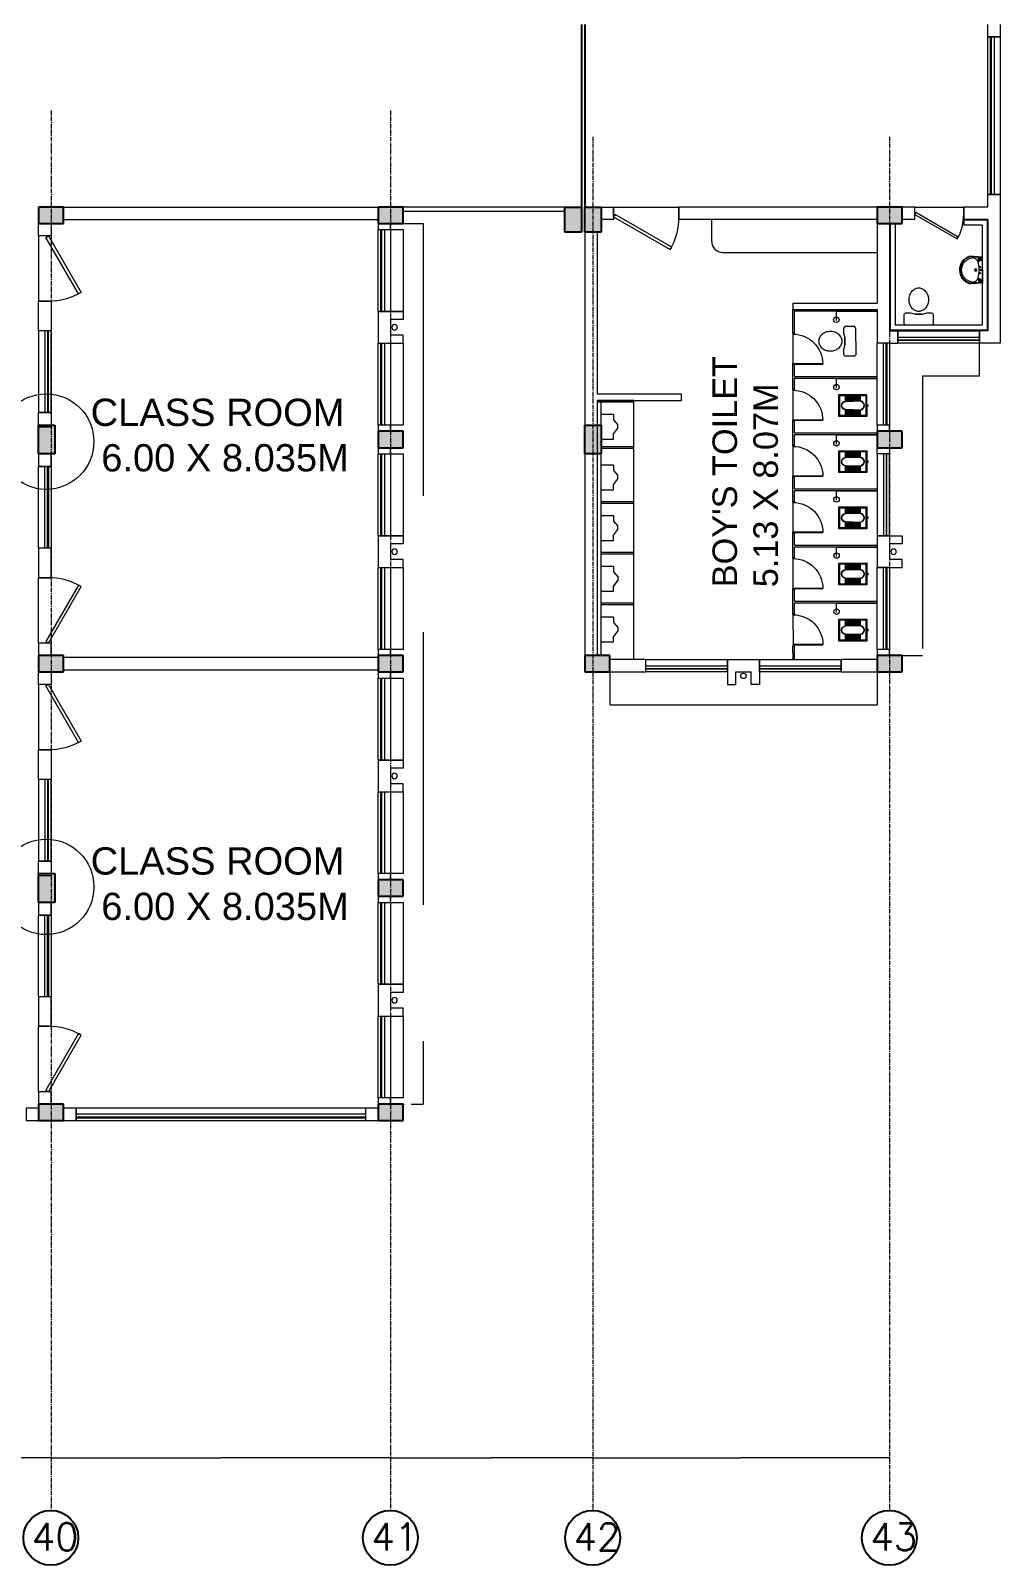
# Model space of a CAD drawing. Header units: inches. Extents: x 719368 to 6315912, y -2624014 to 446967.
# Drawn here: x 6204610 to 6222404, y -2497100 to -2468947 of the extents above; entities that cross this region are included whole.
import ezdxf
from ezdxf.lldxf.tags import DXFTag

# ---------------------------------------------------------------- set-up
doc = ezdxf.new("R2010")
doc.units = ezdxf.units.IN
doc.header["$LTSCALE"] = 20
doc.header["$MEASUREMENT"] = 0
doc.header["$PDMODE"] = 3
for name, pattern in [('CENTER', [2, 1.25, -0.25, 0.25, -0.25]), ('CENTER2', [1.125, 0.75, -0.125, 0.125, -0.125]), ('DASHED2', [0.375, 0.25, -0.125])]:
    doc.linetypes.add(name, pattern=pattern)
doc.layers.get('0').update_dxf_attribs({"color": 51, "lineweight": 30})
doc.layers.get('Defpoints').update_dxf_attribs({"lineweight": 25})
for name, color, linetype, lineweight in [('CLL LEV.', 252, 'Continuous', 18), ('COLUMN', 2, 'Continuous', 25), ('CUBICAL TOILET', 160, 'Continuous', 9), ('DIM', 7, 'Continuous', 13), ('DOOR', 43, 'Continuous', 13), ('FIXTURE', 15, 'DASHDOT', 9), ('GRID', 202, 'CENTER', 5), ('PROJ.', 30, 'DASHED2', 13), ('Railing', 34, 'Continuous', 20), ('Text', 7, 'Continuous', 15), ('Ventilator', 6, 'DASHED', 20), ('WALL', 1, 'Continuous', 18), ('window', 71, 'Continuous', 18), ('Window-Wall', 7, 'Continuous', 20)]:
    doc.layers.add(name, color=color, linetype=linetype, lineweight=lineweight)
doc.layers.add('expension joint', color=248, linetype='Continuous')
doc.layers.add('grid text', color=140, linetype='Continuous')
doc.styles.add('L120', font='simplex.shx', dxfattribs={"height": 1})
doc.styles.add('Tabrej', font='romans.shx')
tags = doc.linetypes.add('DASHDOT', pattern=[1, 0.5, -0.25, 0, -0.25]).pattern_tags.tags
tags[10:11] = [DXFTag(74, 4), DXFTag(75, 0), DXFTag(340, '0'), DXFTag(46, 1.0), DXFTag(50, 0.0), DXFTag(44, 0.0), DXFTag(45, 0.0)]
tags[8:9] = [DXFTag(74, 4), DXFTag(75, 0), DXFTag(340, '0'), DXFTag(46, 1.0), DXFTag(50, 0.0), DXFTag(44, 0.0), DXFTag(45, 0.0)]
tags[6:7] = [DXFTag(74, 4), DXFTag(75, 0), DXFTag(340, '0'), DXFTag(46, 1.0), DXFTag(50, 0.0), DXFTag(44, 0.0), DXFTag(45, 0.0)]
tags[4:5] = [DXFTag(74, 4), DXFTag(75, 0), DXFTag(340, '0'), DXFTag(46, 1.0), DXFTag(50, 0.0), DXFTag(44, 0.0), DXFTag(45, 0.0)]
tags = doc.linetypes.add('DASHED', pattern=[0.75, 0.5, -0.25]).pattern_tags.tags
tags[6:7] = [DXFTag(74, 4), DXFTag(75, 0), DXFTag(340, '0'), DXFTag(46, 1.0), DXFTag(50, 0.0), DXFTag(44, 0.0), DXFTag(45, 0.0)]
tags[4:5] = [DXFTag(74, 4), DXFTag(75, 0), DXFTag(340, '0'), DXFTag(46, 1.0), DXFTag(50, 0.0), DXFTag(44, 0.0), DXFTag(45, 0.0)]
doc.dimstyles.new('DIM', dxfattribs={"dimtxt": 0.8, "dimasz": 0.4, "dimexe": 0.18, "dimexo": 0.0625, "dimgap": 0.1, "dimtad": 0, "dimdec": 3, "dimzin": 0, "dimdsep": 46, "dimtxsty": 'Tabrej', "dimcen": 0, "dimclrd": 251, "dimclre": 256, "dimclrt": 7, "dimadec": 0, "dimazin": 0, "dimtfac": 1, "dimtdec": 3, "dimtofl": 0, "dimtmove": 0, "dimatfit": 3, "dimfxl": 1, "dimtolj": 1, "dimtzin": 0, "dimlwd": -1, "dimlwe": -1, "dimarcsym": 0})

# ---------------------------------------------------------------- blocks, each defined once
blk = doc.blocks.new('VENTILATOR')
at = {"layer": 'Ventilator', "ltscale": 0.02}
for p, q in [((-0.18, -1.5), (-0.18, 0)), ((-0.165, 0), (-0.165, -1.5))]:
    blk.add_line(p, q, dxfattribs=at)
at = {"layer": 'Window-Wall'}
for p, q in [((-0.23, 0), (0, 0)), ((-0.23, -1.5), (-0.23, 0)), ((-0.115, 0), (-0.115, -1.5)), ((0, 0), (0, -1.5)), ((-0.23, -1.5), (0, -1.5))]:
    blk.add_line(p, q, dxfattribs=at)
blk = doc.blocks.new('C3')
at = {"layer": 'COLUMN'}
h = blk.add_hatch(color=7, dxfattribs=at)
h.dxf.hatch_style = 1
h.paths.add_polyline_path([(0.3, 0), (0, 0), (0, -0.53), (0.3, -0.53)])
for p, q in [((0, 0), (0, -0.53)), ((0.3, 0), (0, 0)), ((0.3, -0.53), (0.3, 0)), ((0, -0.53), (0.3, -0.53))]:
    blk.add_line(p, q, dxfattribs=at)
blk = doc.blocks.new('CU')
at = {"layer": 'WALL', "linetype": 'CENTER2'}
h = blk.add_hatch(color=256, dxfattribs=at)
h.dxf.hatch_style = 1
h.paths.add_polyline_path([(0, 0.035), (0, -0.265), (0.46, -0.265), (0.46, 0.035)])
at = {"layer": 'COLUMN', "linetype": 'CENTER2'}
blk.add_lwpolyline([(0, 0.035), (0, -0.265), (0.46, -0.265), (0.46, 0.035), (0, 0.035)], dxfattribs=at)
blk = doc.blocks.new('1.5 M Window')
at = {"layer": 'CLL LEV.'}
for p, q in [((-0.23, 0), (-0.46, 0)), ((-0.46, 0), (-0.46, -1.5)), ((-0.46, -1.5), (-0.23, -1.5))]:
    blk.add_line(p, q, dxfattribs=at)
at = {"layer": 'window'}
for p, q in [((-0.065, 0), (-0.065, -1.5)), ((-0.05, -1.5), (-0.05, 0))]:
    blk.add_line(p, q, dxfattribs=at)
at = {"layer": 'Window-Wall'}
for p, q in [((0, 0), (-0.23, 0)), ((-0.23, 0), (-0.23, -1.5)), ((-0.115, 0), (-0.115, -1.5)), ((0, -1.5), (0, 0)), ((-0.23, -1.5), (0, -1.5))]:
    blk.add_line(p, q, dxfattribs=at)
blk = doc.blocks.new('New Shaft')
at = {"layer": 'FIXTURE'}
blk.add_circle((0.327, -0.302), 0.05, dxfattribs=at)
at = {"layer": 'WALL'}
for p, q in [((0.035, 0), (0.62, 0)), ((0.035, 0), (0.035, -0.46)), ((0.185, -0.46), (0.185, -0.23)), ((0.185, -0.23), (0.47, -0.23)), ((0.47, -0.46), (0.47, -0.23)), ((0.62, 0), (0.62, -0.46)), ((0.035, -0.46), (0.185, -0.46)), ((0.62, -0.46), (0.47, -0.46))]:
    blk.add_line(p, q, dxfattribs=at)
blk = doc.blocks.new('*U81')
for p, q in [((0, 0), (0, 6)), ((40, 0), (40, 6))]:
    blk.add_line(p, q)
blk.add_lwpolyline([(0, 0), (34.64, -20), (35.52, -18.48), (0.88, 1.52)], close=True)
blk.add_arc((0, 0), 40, 330, 360)
blk = doc.blocks.new('New Doors')
at = {"layer": 'DOOR'}
blk.add_line((0, 0.18), (1.199, 0.18), dxfattribs=at)
at = {"layer": 'DOOR', "xscale": 0.0299845412869386, "yscale": 0.0299845412869386, "zscale": 0.0299845412869386}
blk.add_blockref('*U81', (0, 0), dxfattribs=at)
blk = doc.blocks.new('Urinal 1')
for p, q in [((0, 9), (9, 9)), ((0, 9), (0, -9)), ((9, 9), (9, 5)), ((12, 1), (9, 5)), ((12, -1.5), (12, 1)), ((0, -9), (9, -9)), ((9, -5), (12, -1.5)), ((9, -9), (9, -5))]:
    blk.add_line(p, q)
blk = doc.blocks.new('RH 1200')
for p, q in [((21, 0), (21, 43.3)), ((21.7, 0), (21.7, 43.3)), ((-21.7, 0), (21.7, 0)), ((21.7, 0), (21, 0))]:
    blk.add_line(p, q)
at = {"extrusion": (0, 0, -1)}
blk.add_ellipse((21.7, 0), major_axis=(-30.6, 30.6), ratio=1, start_param=5.497787, end_param=7.068583, dxfattribs=at)
blk = doc.blocks.new('GHH')
at = {"layer": 'DOOR', "ltscale": 20}
blk.add_line((3289.697, -299.103), (3289.697, -299.853), dxfattribs=at)
at = {"layer": 'DOOR', "ltscale": 20, "xscale": 0.015874999996413, "yscale": 0.015874999996413, "zscale": 0.015874999996413, "rotation": 270}
blk.add_blockref('RH 1200', (3289.697, -299.479), dxfattribs=at)
blk = doc.blocks.new('RSA CL6')
for p, q in [((5.5, 3.5), (5.5, 7.3)), ((5.9, 3.5), (5.9, 7.3)), ((6.3, 3.5), (6.3, 7.3)), ((6.7, 3.4), (6.7, 7.3)), ((7.1, 3.4), (7.1, 7.3)), ((7.5, 3.4), (7.5, 7.3)), ((7.9, 3.4), (7.9, 7.3)), ((8.3, 3.4), (8.3, 7.3)), ((8.7, 3.4), (8.7, 7.3)), ((9.1, 3.4), (9.1, 7.3)), ((9.4, 3.4), (9.4, 7.3)), ((9.8, 3.4), (9.8, 7.3)), ((10.2, 3.4), (10.2, 7.3)), ((10.6, 3.4), (10.6, 7.3)), ((11, 3.3), (11, 7.3)), ((11.4, 3.3), (11.4, 7.3)), ((11.8, 3.3), (11.8, 7.3)), ((12.2, 3.3), (12.2, 7.3)), ((12.6, 3.3), (12.6, 7.3)), ((13, 3.3), (13, 7.3)), ((13.4, 3.3), (13.4, 7.3)), ((13.8, 3.3), (13.8, 7.3)), ((14.2, 3.3), (14.2, 7.3)), ((14.6, 3.3), (14.6, 7.3)), ((15, 3.2), (15, 7.3)), ((15.4, 3.2), (15.4, 7.3)), ((15.7, 3.2), (15.7, 7.3)), ((16.1, 3.2), (16.1, 7.3)), ((16.1, 7.3), (16.1, 3.2)), ((5.5, -7.3), (5.5, -3.5)), ((5.9, -7.3), (5.9, -3.5)), ((6.3, -7.3), (6.3, -3.4)), ((6.7, -7.3), (6.7, -3.4)), ((7.1, -7.3), (7.1, -3.4)), ((7.5, -7.3), (7.5, -3.4)), ((7.9, -7.3), (7.9, -3.4)), ((8.3, -7.3), (8.3, -3.4)), ((8.7, -7.3), (8.7, -3.4)), ((9.1, -7.3), (9.1, -3.4)), ((9.4, -7.3), (9.4, -3.4)), ((9.8, -7.3), (9.8, -3.3)), ((10.2, -7.3), (10.2, -3.3)), ((10.6, -7.3), (10.6, -3.3)), ((11, -7.3), (11, -3.3)), ((11.4, -7.3), (11.4, -3.3)), ((11.8, -7.3), (11.8, -3.3)), ((12.2, -7.3), (12.2, -3.3)), ((12.6, -7.3), (12.6, -3.3)), ((13, -7.3), (13, -3.3)), ((13.4, -7.3), (13.4, -3.2)), ((13.8, -7.3), (13.8, -3.2)), ((14.2, -7.3), (14.2, -3.2)), ((14.6, -7.3), (14.6, -3.2)), ((15, -7.3), (15, -3.2)), ((15.4, -7.3), (15.4, -3.2)), ((15.7, -7.3), (15.7, -3.2)), ((16.1, -3.2), (16.1, -7.3)), ((16.1, -7.3), (16.1, -3.2))]:
    blk.add_line(p, q)
blk.add_lwpolyline([(0.8, -0.6), (0, -0.6), (0, 0.6), (0.8, 0.6)])
for points in [[(0.8, 7.9), (20.9, 7.9), (20.9, -7.9), (0.8, -7.9)], [(1.4, 7.3), (20.3, 7.3), (20.3, -7.3), (1.4, -7.3)]]:
    blk.add_lwpolyline(points, close=True)
for points in [[(5.5, 3.5), (16.1, 3.2, -0.899983), (16.1, -3.2), (5.5, -3.5, -0.799392)], [(5.5, 3.3), (16.1, 3, -0.897689), (16.1, -3), (5.6, -3.3, -0.793494), (5.5, 3.3)]]:
    blk.add_lwpolyline(points, format="xyb", close=True)
blk = doc.blocks.new('ENGLISH SHEET')
at = {"layer": 'FIXTURE'}
for p, q in [((4663.798, 251.204), (4663.773, 251.179)), ((4663.773, 251.179), (4663.773, 250.696)), ((4663.976, 251.204), (4663.798, 251.204)), ((4664.002, 251.179), (4663.976, 251.204)), ((4664.002, 251.09), (4664.002, 251.179)), ((4663.976, 251.001), (4664.002, 251.09)), ((4663.976, 250.874), (4663.976, 251.001)), ((4663.976, 251.001), (4663.976, 250.874)), ((4664.002, 250.785), (4663.976, 250.874)), ((4663.773, 250.696), (4663.798, 250.67)), ((4663.798, 250.67), (4663.976, 250.67)), ((4663.976, 250.67), (4664.002, 250.696)), ((4664.002, 250.696), (4664.002, 250.785))]:
    blk.add_line(p, q, dxfattribs=at)
blk.add_lwpolyline([(4664.459, 250.937, 0.117036), (4664.443, 251.003, 0.104338), (4664.396, 251.063, 0.09029), (4664.321, 251.105, 0.09898), (4664.243, 251.115, 0.08237), (4664.159, 251.101, 0.09029), (4664.09, 251.063, 0.104338), (4664.043, 251.003, 0.117036), (4664.027, 250.937, 0.117036), (4664.043, 250.871, 0.104338), (4664.09, 250.811, 0.09029), (4664.159, 250.773, 0.08237), (4664.243, 250.759, 0.08237), (4664.327, 250.773, 0.09029), (4664.396, 250.811, 0.104338), (4664.443, 250.871, 0.117036)], format="xyb", close=True, dxfattribs=at)
blk = doc.blocks.new('RSA BASIN 9')
for points in [[(-0.1, -16.2, 0.340881), (10, -9, 0.074195), (10.1, -8.9), (9.5, 0), (-9.5, 0), (-10, -8.8, 0.082611), (-10, -9.2, 0.330812), (-0.1, -16.2)], [(0, -15, 0.391482), (8.9, -6.7, 0.252869), (6.5, -3.5, 0.087242), (0, -2.5, 0.079484), (-6.5, -3.5, 0.2542), (-8.8, -6.7, 0.39026), (0, -15)], [(-8.6, -2, -0.907437), (-8.4, -1.8), (-7.5, -2.6, -0.907437), (-7.6, -2.7)], [(-8.2, -1.6, -0.907437), (-8.1, -1.5), (-7.1, -2.3, -0.907437), (-7.3, -2.4)], [(-7.8, -1.3, -0.907437), (-7.7, -1.2), (-6.8, -1.9, -0.907437), (-6.9, -2.1)], [(7.8, -1.3, 0.907437), (7.7, -1.2), (6.8, -1.9, 0.907437), (6.9, -2.1)], [(8.2, -1.6, 0.907437), (8.1, -1.5), (7.1, -2.3, 0.907437), (7.3, -2.4)], [(8.6, -2, 0.907437), (8.4, -1.8), (7.5, -2.6, 0.907437), (7.6, -2.7)]]:
    blk.add_lwpolyline(points, format="xyb", close=True)
for points in [[(-5.9, -3.3), (-6.2, -3, -0.183787), (-6.2, -2.7, 0.126662), (-6.2, -2.4), (-6.6, -1.4, 0.35453), (-7.1, -1), (-8.7, -1, 0.414214), (-9.1, -1.4), (-9.6, -9.1, 0.329849), (-0.1, -15.8, 0.338736), (9.6, -8.9, 0.075632), (9.7, -8.8), (9.1, -1.4, 0.414214), (8.7, -1), (7.1, -1, 0.35453), (6.6, -1.4), (6.2, -2.4, 0.126662), (6.2, -2.7, -0.183787), (6.2, -3), (5.9, -3.3)], [(-6.2, -3.4), (-6.2, -3.3, 0.220542), (-6.5, -3.1), (-8.7, -2.8, -0.361119), (-9.2, -2.3)], [(6.2, -3.4), (6.2, -3.3, -0.220542), (6.5, -3.1), (8.7, -2.8, 0.358803), (9.2, -2.3, 0.358803)]]:
    blk.add_lwpolyline(points, format="xyb")
for centre, radius in [((-2.3, -1.6), 0.399), ((0, -4.8), 0.771), ((0, -4.8), 0.602), ((0, -1.2), 0.399), ((2.3, -1.5), 0.399)]:
    blk.add_circle(centre, radius)
blk = doc.blocks.new('GROUND FLOOR')
at = {"layer": 'CUBICAL TOILET'}
for p, q in [((59.3838, 18.5218), (59.3835, 18.9664)), ((59.4135, 18.9364), (60.931, 18.9374)), ((59.4138, 18.5218), (59.4135, 18.9364)), ((59.3838, 18.5218), (59.4138, 18.5218)), ((59.3843, 17.7314), (59.3842, 17.9521)), ((59.4142, 17.9521), (59.3842, 17.9521)), ((59.4143, 17.7314), (59.4142, 17.9521)), ((59.3845, 17.4918), (59.3843, 17.7314)), ((59.3845, 17.4918), (59.4145, 17.4918)), ((59.4143, 17.7314), (60.9343, 17.7324)), ((59.4143, 17.7014), (60.9343, 17.7024)), ((59.4145, 17.4918), (59.4143, 17.7014)), ((59.385, 16.7014), (59.3848, 16.9221)), ((59.4148, 16.9221), (59.3848, 16.9221)), ((59.415, 16.7014), (59.4148, 16.9221)), ((59.3851, 16.4618), (59.385, 16.7014)), ((59.415, 16.7014), (60.9312, 16.7024)), ((59.415, 16.6714), (60.9313, 16.6724)), ((59.4151, 16.4618), (59.415, 16.6714)), ((59.3851, 16.4618), (59.4151, 16.4618)), ((59.3857, 15.6714), (59.3855, 15.8921)), ((59.4155, 15.8921), (59.3855, 15.8921)), ((59.4157, 15.6714), (59.4155, 15.8921)), ((59.3858, 15.4318), (59.3857, 15.6714)), ((59.4157, 15.6714), (60.9357, 15.6724)), ((59.4157, 15.6414), (60.9357, 15.6424)), ((59.4158, 15.4318), (59.4157, 15.6414)), ((59.3858, 15.4318), (59.4158, 15.4318)), ((59.3863, 14.6414), (59.3862, 14.8621)), ((59.4162, 14.8621), (59.3862, 14.8621)), ((59.3865, 14.4018), (59.3863, 14.6414)), ((59.4163, 14.6414), (59.4162, 14.8621)), ((59.4163, 14.6414), (60.9363, 14.6424)), ((59.3865, 14.4018), (59.4165, 14.4018)), ((59.4163, 14.6114), (60.9363, 14.6124)), ((59.4165, 14.4018), (59.4163, 14.6114)), ((59.387, 13.6114), (59.3868, 13.8321)), ((59.4168, 13.8321), (59.3868, 13.8321)), ((59.417, 13.6114), (59.4168, 13.8321)), ((59.3871, 13.3718), (59.387, 13.6114)), ((59.417, 13.6114), (60.937, 13.6124)), ((59.417, 13.5814), (60.937, 13.5824)), ((59.4171, 13.3718), (59.417, 13.5814)), ((59.3871, 13.3718), (59.4171, 13.3718)), ((59.3877, 12.5338), (59.3875, 12.7895)), ((59.4175, 12.7895), (59.3875, 12.7895)), ((59.4177, 12.5338), (59.4175, 12.7895))]:
    blk.add_line(p, q, dxfattribs=at)
at = {"layer": 'expension joint'}
for p, q in [((55.5036, 24.1935), (55.5036, 20.8435)), ((55.5661, 24.1935), (55.5661, 20.8435))]:
    blk.add_line(p, q, dxfattribs=at)
at = {"layer": 'FIXTURE'}
for p, q in [((57.8964, 20.2109), (57.8964, 20.6136)), ((58.0965, 20.0111), (60.931, 20.0111)), ((56.4653, 17.2636), (55.795, 17.2636)), ((56.465, 17.2936), (55.7961, 17.2936)), ((55.865, 14.7736), (55.865, 17.2636)), ((56.465, 12.5436), (56.465, 17.2936)), ((55.865, 12.6136), (55.865, 16.3486)), ((56.4653, 16.4435), (55.8653, 16.4435)), ((56.4653, 16.4135), (55.8653, 16.4135)), ((56.4653, 15.4336), (55.8653, 15.4336)), ((56.4653, 15.4036), (55.8653, 15.4036)), ((56.4657, 14.5036), (55.8657, 14.5036)), ((56.4657, 14.4736), (55.8657, 14.4736)), ((56.466, 13.5736), (55.866, 13.5736)), ((56.466, 13.5436), (55.866, 13.5436))]:
    blk.add_line(p, q, dxfattribs=at)
at = {"layer": 'FIXTURE', "ltscale": 0.05}
for p, q in [((60.931, 18.925), (60.1835, 18.9245)), ((60.1837, 18.7587), (60.1835, 18.9245)), ((60.9343, 17.69), (60.1843, 17.6895)), ((60.1845, 17.5237), (60.1843, 17.6895)), ((60.9313, 16.66), (60.185, 16.6595)), ((60.1851, 16.4937), (60.185, 16.6595)), ((60.9357, 15.63), (60.1857, 15.6295)), ((60.1858, 15.4637), (60.1857, 15.6295)), ((60.9363, 14.6), (60.1863, 14.5995)), ((60.1865, 14.4337), (60.1863, 14.5995)), ((60.937, 13.57), (60.187, 13.5695)), ((60.1871, 13.4037), (60.187, 13.5695))]:
    blk.add_line(p, q, dxfattribs=at)
for centre in [(60.1836, 18.7745), (60.1844, 17.5395), (60.1851, 16.5095), (60.1858, 15.4795), (60.1864, 14.4495), (60.1871, 13.4195)]:
    blk.add_circle(centre, 0.05, dxfattribs=at)
at = {"layer": 'FIXTURE'}
blk.add_arc((58.0964, 20.2111), 0.2, 180.03713, 270.03713, dxfattribs=at)
at = {"layer": 'PROJ.', "ltscale": 0.05}
for p, q in [((52.0036, 20.5435), (52.6036, 20.5435)), ((52.0036, 4.3835), (52.6036, 4.3835))]:
    blk.add_line(p, q, dxfattribs=at)
at = {"layer": 'PROJ.'}
for p, q in [((52.0036, 20.5435), (52.6036, 20.5435)), ((52.6036, 20.5435), (52.6036, 4.3835)), ((62.8115, 17.7435), (62.8115, 18.3435)), ((61.7611, 17.7435), (62.8115, 17.7435)), ((61.7611, 17.7435), (61.7611, 12.6135)), ((61.161, 12.6135), (61.7611, 12.6135)), ((56.0261, 12.3135), (56.0261, 11.7134)), ((60.931, 12.3135), (60.931, 11.7134)), ((56.0261, 11.7134), (60.931, 11.7134))]:
    blk.add_line(p, q, dxfattribs=at)
at = {"layer": 'Railing'}
for p, q in [((55.2036, 20.8435), (52.2336, 20.8435)), ((55.2036, 20.7635), (52.2336, 20.7635)), ((62.9519, 20.6035), (62.521, 20.6035)), ((62.521, 20.6035), (62.521, 20.5135)), ((62.9519, 20.6035), (62.9519, 18.5835)), ((61.171, 20.5435), (61.171, 18.5835)), ((61.261, 20.5435), (61.261, 18.6735)), ((62.8619, 20.5135), (62.521, 20.5135)), ((62.8619, 20.5135), (62.8619, 18.6735)), ((62.9519, 18.5835), (61.171, 18.5835)), ((62.8619, 18.6735), (61.261, 18.6735))]:
    blk.add_line(p, q, dxfattribs=at)
at = {"layer": 'WALL'}
for p, q in [((62.9619, 23.9634), (62.9619, 24.1934)), ((63.1919, 23.9634), (62.9619, 23.9634)), ((63.1919, 24.1934), (63.1919, 23.9634)), ((46.0036, 20.8435), (51.7736, 20.8435)), ((60.931, 20.8435), (57.2955, 20.8436)), ((57.2955, 20.8436), (57.2955, 20.6136)), ((62.9619, 20.8435), (62.521, 20.8435)), ((62.521, 20.8435), (62.521, 20.6135)), ((63.1919, 20.8435), (63.1919, 18.3435)), ((46.0036, 20.6135), (51.7736, 20.6135)), ((60.931, 20.6135), (57.2955, 20.6136)), ((61.621, 20.6135), (61.391, 20.6135)), ((62.9619, 20.6135), (62.521, 20.6135)), ((62.9619, 20.6135), (62.9619, 18.5735)), ((55.5661, 20.3835), (55.5661, 12.6135)), ((55.7961, 20.3835), (55.7961, 17.4086)), ((60.931, 20.5435), (60.931, 19.0814)), ((61.161, 20.5435), (61.161, 18.5735)), ((59.3835, 18.9664), (60.9312, 18.9664)), ((59.3836, 19.0814), (60.9312, 19.0814)), ((60.931, 18.9664), (60.931, 18.3435)), ((61.161, 18.3435), (60.931, 18.3435)), ((61.161, 18.5735), (61.3115, 18.5735)), ((61.161, 18.3435), (61.3115, 18.3435)), ((61.3115, 18.5735), (61.3115, 18.3435)), ((62.8115, 18.5735), (62.8115, 18.3435)), ((62.9619, 18.5735), (62.8115, 18.5735)), ((63.1919, 18.3435), (62.8115, 18.3435)), ((55.7961, 17.2936), (55.7961, 12.6135)), ((45.5436, 16.8085), (45.7736, 16.8085)), ((51.7736, 12.5785), (46.0036, 12.5785)), ((51.7736, 12.3485), (46.0036, 12.3485)), ((45.5436, 8.5785), (45.7736, 8.5785))]:
    blk.add_line(p, q, dxfattribs=at)
at = {"layer": 'WALL', "linetype": 'CENTER2'}
blk.add_line((59.3836, 19.0814), (59.3835, 18.9664), dxfattribs=at)
at = {"layer": 'WALL'}
for points in [[(55.8661, 20.8435), (56.0961, 20.8435), (56.0961, 20.6135), (55.8661, 20.6135), (55.8661, 20.8435)], [(62.9619, 21.0735), (63.1919, 21.0735), (63.1919, 20.8435)], [(62.9619, 20.8435), (62.9619, 21.0735)], [(45.5436, 20.5435), (45.7736, 20.5435), (45.7736, 20.3135), (45.5436, 20.3135), (45.5436, 20.5435)], [(52.0036, 20.5435), (51.7736, 20.5435), (51.7736, 20.4285), (52.0036, 20.4285), (52.0036, 20.5435)], [(55.7961, 17.2936), (57.3427, 17.2936), (57.3427, 17.4086), (55.7961, 17.4086)], [(45.5436, 17.0735), (45.7736, 17.0735), (45.7736, 16.8435), (45.5436, 16.8435), (45.5436, 17.0735)], [(52.0036, 16.8435), (51.7736, 16.8435), (51.7736, 16.7285), (52.0036, 16.7285), (52.0036, 16.8435)], [(61.161, 16.8435), (60.931, 16.8435), (60.931, 16.7285), (61.161, 16.7285), (61.161, 16.8435)], [(52.0036, 16.4285), (51.7736, 16.4285), (51.7736, 16.3135), (52.0036, 16.3135), (52.0036, 16.4285)], [(61.161, 16.3135), (60.931, 16.3135), (60.931, 16.4285), (61.161, 16.4285), (61.161, 16.3135)], [(45.5436, 16.0835), (45.7736, 16.0835), (45.7736, 16.3135), (45.5436, 16.3135), (45.5436, 16.0835)], [(45.5436, 12.6135), (45.7736, 12.6135), (45.7736, 12.8435), (45.5436, 12.8435), (45.5436, 12.6135)], [(52.0036, 12.7285), (51.7736, 12.7285), (51.7736, 12.6135), (52.0036, 12.6135), (52.0036, 12.7285)], [(52.0036, 12.7285), (51.7736, 12.7285), (51.7736, 12.6135), (52.0036, 12.6135), (52.0036, 12.7285)], [(61.161, 12.7285), (60.931, 12.7285), (60.931, 12.6135), (61.161, 12.6135), (61.161, 12.7285)], [(56.0261, 12.5435), (56.0261, 12.3135), (56.6861, 12.3135), (56.6861, 12.5435), (56.0261, 12.5435)], [(60.2711, 12.5435), (60.2711, 12.3135), (60.931, 12.3135), (60.931, 12.5435), (60.2711, 12.5435)], [(45.5436, 12.3135), (45.7736, 12.3135), (45.7736, 12.0835), (45.5436, 12.0835), (45.5436, 12.3135)], [(52.0036, 12.3135), (51.7736, 12.3135), (51.7736, 12.1985), (52.0036, 12.1985), (52.0036, 12.3135)], [(45.5436, 8.8435), (45.7736, 8.8435), (45.7736, 8.6135), (45.5436, 8.6135), (45.5436, 8.8435)], [(52.0036, 8.6135), (51.7736, 8.6135), (51.7736, 8.4985), (52.0036, 8.4985), (52.0036, 8.6135)], [(52.0036, 8.1985), (51.7736, 8.1985), (51.7736, 8.0835), (52.0036, 8.0835), (52.0036, 8.1985)], [(45.5436, 7.8535), (45.7736, 7.8535), (45.7736, 8.0835), (45.5436, 8.0835), (45.5436, 7.8535)], [(45.5436, 4.3835), (45.7736, 4.3835), (45.7736, 4.6135), (45.5436, 4.6135), (45.5436, 4.3835)], [(45.3136, 4.0835), (45.5436, 4.0835), (45.5436, 4.3135), (45.3136, 4.3135), (45.3136, 4.0835)], [(46.0036, 4.0835), (46.2336, 4.0835), (46.2336, 4.3135), (46.0036, 4.3135), (46.0036, 4.0835)], [(51.5436, 4.0835), (51.7736, 4.0835), (51.7736, 4.3135), (51.5436, 4.3135), (51.5436, 4.0835)], [(52.0036, 4.4985), (51.7736, 4.4985), (51.7736, 4.3835), (52.0036, 4.3835), (52.0036, 4.4985)], [(52.0036, 4.4985), (51.7736, 4.4985), (51.7736, 4.3835), (52.0036, 4.3835), (52.0036, 4.4985)]]:
    blk.add_lwpolyline(points, dxfattribs=at)
at = {"layer": 'WALL', "linetype": 'CENTER2'}
blk.add_lwpolyline([(61.621, 20.6135), (61.621, 20.8435), (61.391, 20.8435), (61.391, 20.6135)], dxfattribs=at)
at = {"layer": 'WALL'}
for points in [[(45.5434, 19.1141), (45.7736, 19.1141), (45.7736, 18.5735), (45.5434, 18.5735)], [(45.5434, 14.0428), (45.7736, 14.0428), (45.7736, 14.5835), (45.5434, 14.5835)], [(45.5434, 10.8841), (45.7736, 10.8841), (45.7736, 10.3435), (45.5434, 10.3435)], [(45.5434, 5.8128), (45.7736, 5.8128), (45.7736, 6.3535), (45.5434, 6.3535)]]:
    blk.add_lwpolyline(points, close=True, dxfattribs=at)
at = {"layer": 'window'}
for p, q in [((63.0119, 21.0735), (63.0119, 23.9635)), ((63.0269, 23.9635), (63.0269, 21.0735)), ((51.5436, 4.1485), (46.2336, 4.1485)), ((46.2336, 4.1335), (51.5436, 4.1335))]:
    blk.add_line(p, q, dxfattribs=at)
at = {"layer": 'Window-Wall'}
for p, q in [((62.9619, 21.0735), (62.9619, 23.9635)), ((62.9619, 23.9634), (63.1919, 23.9634)), ((63.0769, 23.9635), (63.0769, 21.0735)), ((63.1919, 23.9635), (63.1919, 21.0735)), ((63.1919, 21.0735), (62.9619, 21.0735)), ((51.5436, 4.3135), (46.2336, 4.3135)), ((46.2336, 4.3135), (46.2336, 4.0835)), ((51.5436, 4.1985), (46.2336, 4.1985)), ((46.2336, 4.0835), (51.5436, 4.0835))]:
    blk.add_line(p, q, dxfattribs=at)
at = {"layer": 'COLUMN', "linetype": 'CENTER2'}
for p in [(45.5436, 20.8085), (51.7736, 20.8085), (60.931, 20.8085), (51.7736, 16.6935), (60.931, 16.6935), (45.5436, 12.5785), (51.7736, 12.5785), (55.5661, 12.5785), (60.931, 12.5785), (51.7736, 8.4635), (45.5436, 4.3485), (51.7736, 4.3485)]:
    blk.add_blockref('CU', p, dxfattribs=at)
at = {"layer": 'COLUMN', "linetype": 'CENTER2', "xscale": -1, "rotation": 90}
for p in [(55.2386, 20.8435), (55.6011, 20.8435)]:
    blk.add_blockref('CU', p, dxfattribs=at)
at = {"layer": 'COLUMN', "color": 5, "xscale": -1}
for p in [(45.8436, 16.8435), (55.8661, 16.8435), (45.8436, 8.6135)]:
    blk.add_blockref('C3', p, dxfattribs=at)
at = {"layer": 'DOOR', "xscale": 0.8000000001374484, "yscale": 0.8000000001374484, "zscale": 0.8000000001374484, "rotation": 0.03572769329324655}
for p in [(-2572.5223, 256.1809), (-2572.5216, 255.1509), (-2572.521, 254.1209), (-2572.5203, 253.0909), (-2572.5196, 252.0609), (-2572.519, 251.0309)]:
    blk.add_blockref('GHH', p, dxfattribs=at)
at = {"layer": 'FIXTURE', "ltscale": 10000, "extrusion": (0, 0, -1), "xscale": 0.02543261667546474, "yscale": 0.02543261667546474, "zscale": -0.0254326166754069, "rotation": 89.95360362113973}
blk.add_blockref('RSA BASIN 9', (-62.8619, 19.6892), dxfattribs=at)
at = {"layer": 'FIXTURE', "extrusion": (0, 0, -1), "zscale": -1, "rotation": 90.05129373375074}
blk.add_blockref('ENGLISH SHEET', (193.4171, -4644.8731), dxfattribs=at)
at = {"layer": 'FIXTURE', "extrusion": (0, 0, -1), "xscale": -1, "zscale": -1, "rotation": 179.8744537984219}
blk.add_blockref('ENGLISH SHEET', (-4723.7559, 279.5384), dxfattribs=at)
at = {"layer": 'FIXTURE', "extrusion": (0, 0, -1), "xscale": -0.02539999999589984, "yscale": 0.02539999999589782, "zscale": -0.02539999999589984, "rotation": 179.9628737661411}
for p in [(-60.7597, 17.2023), (-60.7603, 16.1723), (-60.761, 15.1423), (-60.7617, 14.1123), (-60.7623, 13.0823)]:
    blk.add_blockref('RSA CL6', p, dxfattribs=at)
at = {"layer": 'FIXTURE', "xscale": -0.02539999999498832, "yscale": 0.02539999999498832, "zscale": 0.0253999999949883, "rotation": 180}
for p in [(55.865, 16.8136), (55.865, 15.8836), (55.8653, 14.9536), (55.8657, 14.0236), (55.866, 13.0936)]:
    blk.add_blockref('Urinal 1', p, dxfattribs=at)
at = {"layer": 'WALL'}
for name, p in [('New Doors', (56.0961, 20.6637)), ('New Shaft', (58.1511, 12.5435))]:
    blk.add_blockref(name, p, dxfattribs=at)
at = {"layer": 'WALL', "linetype": 'CENTER2', "xscale": 0.7503866670708703, "yscale": 0.7503866670708703, "zscale": 0.7503866670708703}
blk.add_blockref('New Doors', (61.621, 20.7085), dxfattribs=at)
at = {"layer": 'WALL', "xscale": -1, "rotation": 90}
for name, p in [('New Doors', (45.7233, 20.3135)), ('New Shaft', (51.7736, 18.9635)), ('New Shaft', (51.7736, 14.8485)), ('New Shaft', (60.931, 14.8485)), ('New Doors', (45.7233, 12.0835)), ('New Shaft', (51.7736, 10.7335)), ('New Shaft', (51.7736, 6.6185))]:
    blk.add_blockref(name, p, dxfattribs=at)
at = {"layer": 'WALL', "xscale": -1}
for name, p in [('1.5 M Window', (51.7736, 20.4285)), ('VENTILATOR', (45.5436, 18.5735)), ('1.5 M Window', (51.7736, 18.3435)), ('1.5 M Window', (51.7736, 16.3135)), ('VENTILATOR', (60.931, 16.3135)), ('1.5 M Window', (51.7736, 14.2285)), ('1.5 M Window', (51.7736, 12.1985)), ('VENTILATOR', (45.5436, 10.3435)), ('1.5 M Window', (51.7736, 10.1135)), ('1.5 M Window', (51.7736, 8.0835)), ('1.5 M Window', (51.7736, 5.9985))]:
    blk.add_blockref(name, p, dxfattribs=at)
at = {"layer": 'WALL'}
for name, p, rotation in [('VENTILATOR', (60.931, 16.8435), 180), ('VENTILATOR', (61.3115, 18.5735), 90), ('VENTILATOR', (45.5436, 14.5835), 180), ('VENTILATOR', (60.931, 12.7285), 180), ('New Doors', (45.7233, 12.8435), 90), ('VENTILATOR', (56.6861, 12.5435), 90), ('VENTILATOR', (58.7711, 12.5435), 90), ('VENTILATOR', (45.5436, 6.3535), 180), ('New Doors', (45.7233, 4.6135), 90)]:
    blk.add_blockref(name, p, dxfattribs=dict(at, rotation=rotation))
at = {"layer": 'Text', "lineweight": 30, "insert": (57.9101, 13.6931), "char_height": 0.45, "width": 4.703075, "attachment_point": 1, "rotation": 90, "style": 'L120'}
blk.add_mtext("{\\fArial|b0|i0|c0|p34; BOY'S TOILET\\P 5.13 X 8.07M}", dxfattribs=at)
at = {"layer": 'Text', "lineweight": 30, "char_height": 0.5, "width": 9.930816, "attachment_point": 1, "style": 'L120'}
for insert in [(46.4996, 17.3269), (46.4996, 9.0969)]:
    blk.add_mtext('{\\fArial|b0|i0|c0|p34;CLASS ROOM\\P 6.00 X 8.035M}', dxfattribs=dict(at, insert=insert))
blk = doc.blocks.new('*D707')
at = {"layer": 'Defpoints', "color": 0, "transparency": 16777216}
for p in [(6200755, -2495131), (6204985, -2495131), (6204985, -2495131)]:
    blk.add_point(p, dxfattribs=at)
at = {"layer": 'DIM', "transparency": 16777216}
for p, q in [((6200755, -2495131), (6200755, -2495131)), ((6204985, -2495131), (6204985, -2495131))]:
    blk.add_line(p, q, dxfattribs=at)
at = {"layer": 'DIM', "color": 251, "transparency": 16777216}
for p, q in [((6200756, -2495131), (6202868, -2495131)), ((6204985, -2495131), (6202872, -2495131))]:
    blk.add_line(p, q, dxfattribs=at)
for points in [[(6200756, -2495131), (6200756, -2495131), (6200755, -2495131)], [(6204985, -2495131), (6204985, -2495131), (6204985, -2495131)]]:
    blk.add_solid(points, dxfattribs=at)
at = {"layer": 'DIM', "color": 7, "transparency": 16777216, "insert": (6202870, -2495131), "char_height": 0.5, "attachment_point": 5, "style": 'Tabrej'}
blk.add_mtext('\\A1;4229.998', dxfattribs=at)
blk = doc.blocks.new('*D708')
at = {"layer": 'Defpoints', "color": 0, "transparency": 16777216}
for p in [(6204985, -2495131), (6211215, -2495131), (6211215, -2495131)]:
    blk.add_point(p, dxfattribs=at)
at = {"layer": 'DIM', "transparency": 16777216}
for p, q in [((6204985, -2495131), (6204985, -2495131)), ((6211215, -2495131), (6211215, -2495131))]:
    blk.add_line(p, q, dxfattribs=at)
at = {"layer": 'DIM', "color": 251, "transparency": 16777216}
for p, q in [((6204986, -2495131), (6208098, -2495131)), ((6211215, -2495131), (6208102, -2495131))]:
    blk.add_line(p, q, dxfattribs=at)
for points in [[(6204986, -2495131), (6204986, -2495131), (6204985, -2495131)], [(6211215, -2495131), (6211215, -2495131), (6211215, -2495131)]]:
    blk.add_solid(points, dxfattribs=at)
at = {"layer": 'DIM', "color": 7, "transparency": 16777216, "insert": (6208100, -2495131), "char_height": 0.5, "attachment_point": 5, "style": 'Tabrej'}
blk.add_mtext('\\A1;6230.000', dxfattribs=at)
blk = doc.blocks.new('*D709')
at = {"layer": 'Defpoints', "color": 0, "transparency": 16777216}
for p in [(6211215, -2495131), (6214928, -2495131), (6214928, -2495131)]:
    blk.add_point(p, dxfattribs=at)
at = {"layer": 'DIM', "transparency": 16777216}
for p, q in [((6211215, -2495131), (6211215, -2495131)), ((6214928, -2495131), (6214928, -2495131))]:
    blk.add_line(p, q, dxfattribs=at)
at = {"layer": 'DIM', "color": 251, "transparency": 16777216}
for p, q in [((6211216, -2495131), (6213070, -2495131)), ((6214927, -2495131), (6213073, -2495131))]:
    blk.add_line(p, q, dxfattribs=at)
for points in [[(6211216, -2495131), (6211216, -2495131), (6211215, -2495131)], [(6214927, -2495131), (6214927, -2495131), (6214928, -2495131)]]:
    blk.add_solid(points, dxfattribs=at)
at = {"layer": 'DIM', "color": 7, "transparency": 16777216, "insert": (6213071, -2495131), "char_height": 0.5, "attachment_point": 5, "style": 'Tabrej'}
blk.add_mtext('\\A1;3712.477', dxfattribs=at)
blk = doc.blocks.new('*D710')
at = {"layer": 'Defpoints', "color": 0, "transparency": 16777216}
for p in [(6214928, -2495131), (6220373, -2495131), (6220373, -2495131)]:
    blk.add_point(p, dxfattribs=at)
at = {"layer": 'DIM', "transparency": 16777216}
for p, q in [((6214928, -2495131), (6214928, -2495131)), ((6220373, -2495131), (6220373, -2495131))]:
    blk.add_line(p, q, dxfattribs=at)
at = {"layer": 'DIM', "color": 251, "transparency": 16777216}
for p, q in [((6214928, -2495131), (6217648, -2495131)), ((6220372, -2495131), (6217652, -2495131))]:
    blk.add_line(p, q, dxfattribs=at)
for points in [[(6214928, -2495131), (6214928, -2495131), (6214928, -2495131)], [(6220372, -2495131), (6220372, -2495131), (6220373, -2495131)]]:
    blk.add_solid(points, dxfattribs=at)
at = {"layer": 'DIM', "color": 7, "transparency": 16777216, "insert": (6217650, -2495131), "char_height": 0.5, "attachment_point": 5, "style": 'Tabrej'}
blk.add_mtext('\\A1;5444.900', dxfattribs=at)

msp = doc.modelspace()

# ---------------------------------------------------------------- linework, layer by layer
at = {"layer": 'DIM'}
for centre in [(6204894.8993, -2476485.558), (6204894.8993, -2484654.2896)]:
    msp.add_circle(centre, 875.4877, dxfattribs=at)
at = {"layer": 'GRID', "ltscale": 3}
for p, q in [((6204985.2343, -2470413.5508), (6204985.2343, -2496093.1022)), ((6211215.2343, -2470413.5508), (6211215.2343, -2496093.1022)), ((6214927.7116, -2470896.3637), (6214927.7116, -2496093.1022)), ((6220372.6119, -2470896.3648), (6220372.6119, -2496093.1033))]:
    msp.add_line(p, q, dxfattribs=at)
at = {"layer": 'grid text'}
for centre in [(6204979.6745, -2496596.6779), (6211209.6745, -2496596.6779), (6214922.1518, -2496596.6779), (6220367.052, -2496596.679)]:
    msp.add_circle(centre, 503.6064, dxfattribs=at)

# ---------------------------------------------------------------- block references
at = {"layer": 'Window-Wall', "xscale": 1000, "yscale": 1000, "zscale": 1000}
msp.add_blockref('GROUND FLOOR', (6159211.6218, -2493025.1526), dxfattribs=at)

# ---------------------------------------------------------------- texts
at = {"layer": 'grid text', "char_height": 500, "attachment_point": 1, "style": 'Tabrej'}
for s, insert in [('40', (6204631.2383, -2496328.1613)), ('41', (6210861.2383, -2496328.1613)), ('42', (6214573.7156, -2496328.1613)), ('43', (6220018.6158, -2496328.1623))]:
    msp.add_mtext_dynamic_manual_height_columns(s, width=0.5, gutter_width=24, heights=[0], dxfattribs=dict(at, insert=insert))

# ---------------------------------------------------------------- dimensions: what is measured, and where the dimension line sits
at = {"layer": 'DIM'}
for base, p1, p2, picture, middle in [((6204985.2343, -2495130.8836), (6200755.2359, -2495130.8836), (6204985.2343, -2495130.8836), '*D707', (6202870.2351, -2495130.8836)), ((6211215.2343, -2495130.8836), (6204985.2343, -2495130.8836), (6211215.2343, -2495130.8836), '*D708', (6208100.2343, -2495130.8836)), ((6214927.7116, -2495130.8836), (6211215.2343, -2495130.8836), (6214927.7116, -2495130.8836), '*D709', (6213071.473, -2495130.8836)), ((6220372.6119, -2495130.8836), (6214927.7116, -2495130.8836), (6220372.6119, -2495130.8836), '*D710', (6217650.1617, -2495130.8836))]:
    dim = msp.add_linear_dim(base=base, p1=p1, p2=p2, dimstyle='DIM', override={"dimtxt": 0.5, "dimasz": 0.5, "dimtmove": 1, "dimarcsym": 1}, dxfattribs=at)
    dim.commit()
    dim.dimension.update_dxf_attribs({"geometry": picture, "text_midpoint": middle})

doc.saveas('drawing.dxf')
